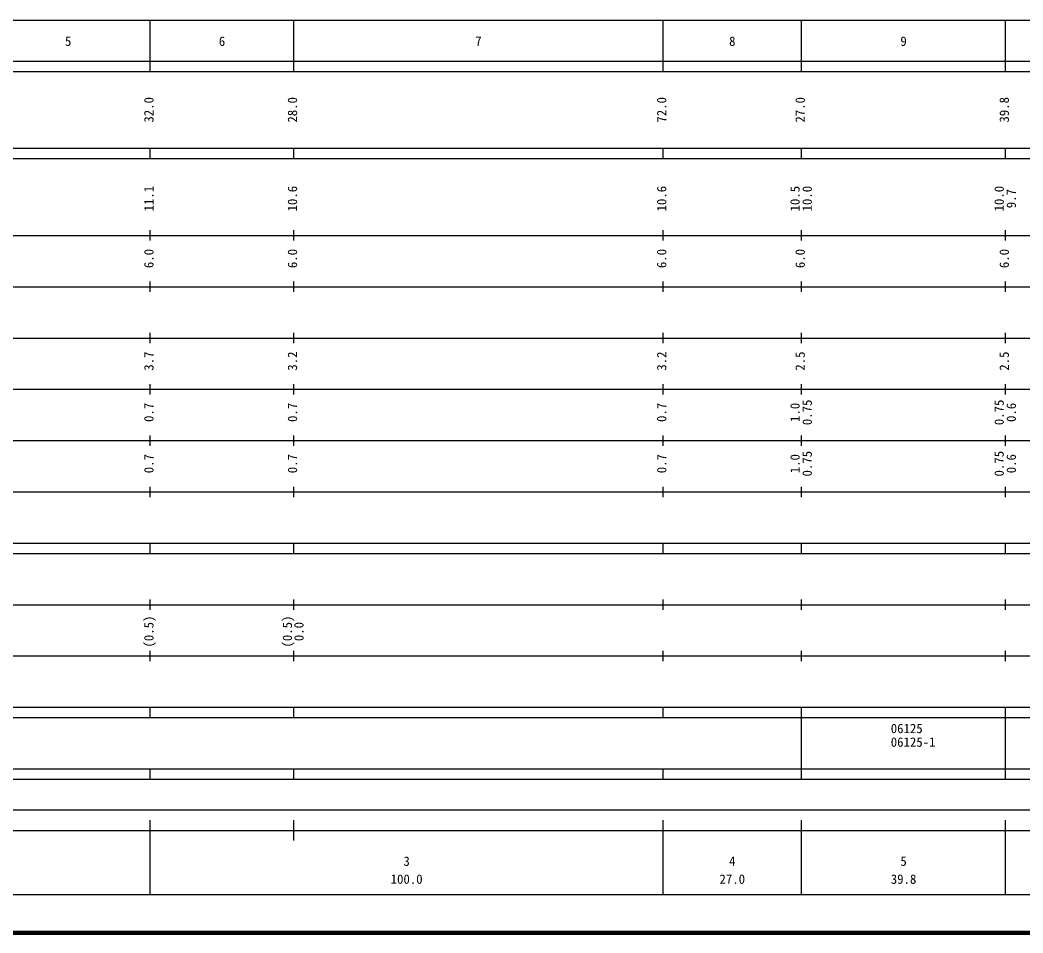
# Model space of a CAD drawing. Units: millimetres on the paper, enlarged 1000 times. Extents: x 40000 to 680000, y 20000 to 380000.
# Drawn here: x 242619 to 438180, y 20000 to 198000 of the extents above; entities that cross this region are included whole.
import ezdxf
from ezdxf.enums import TextEntityAlignment as Align

# ---------------------------------------------------------------- set-up
doc = ezdxf.new("R2010")
doc.units = ezdxf.units.MM
doc.header["$LTSCALE"] = 1000
doc.layers.add('M-TTL', color=2, linetype='Continuous', lineweight=140)
doc.layers.add('M-TTL-BAND', color=7, linetype='Continuous', lineweight=25)
doc.styles.add('ＭＳ ゴシック', font='')
doc.styles.get('ＭＳ ゴシック').set_extended_font_data('MS Gothic')

msp = doc.modelspace()

# ---------------------------------------------------------------- linework, layer by layer
at = {"layer": 'M-TTL'}
msp.add_line((40000, 20000), (680000, 20000), dxfattribs=at)
at = {"layer": 'M-TTL-BAND'}
for p, q in [((68000, 198000), (579000, 198000)), ((268000, 188000), (268000, 198000)), ((296000, 188000), (296000, 198000)), ((368000, 188000), (368000, 198000)), ((395000, 188000), (395000, 198000)), ((434800, 188000), (434800, 198000)), ((40000, 190000), (579000, 190000)), ((40000, 188000), (579000, 188000)), ((40000, 173000), (579000, 173000)), ((268000, 171000), (268000, 173000)), ((296000, 171000), (296000, 173000)), ((368000, 171000), (368000, 173000)), ((395000, 171000), (395000, 173000)), ((434800, 171000), (434800, 173000)), ((40000, 171000), (579000, 171000)), ((268000, 155000), (268000, 157000)), ((296000, 155000), (296000, 157000)), ((368000, 155000), (368000, 157000)), ((395000, 155000), (395000, 157000)), ((434800, 155000), (434800, 157000)), ((40000, 156000), (579000, 156000)), ((268000, 145000), (268000, 147000)), ((296000, 145000), (296000, 147000)), ((368000, 145000), (368000, 147000)), ((395000, 145000), (395000, 147000)), ((434800, 145000), (434800, 147000)), ((46000, 146000), (579000, 146000)), ((268000, 135000), (268000, 137000)), ((296000, 135000), (296000, 137000)), ((368000, 135000), (368000, 137000)), ((395000, 135000), (395000, 137000)), ((434800, 135000), (434800, 137000)), ((52000, 136000), (579000, 136000)), ((46000, 126000), (579000, 126000)), ((268000, 125000), (268000, 127000)), ((296000, 125000), (296000, 127000)), ((368000, 125000), (368000, 127000)), ((395000, 125000), (395000, 127000)), ((434800, 125000), (434800, 127000)), ((52000, 116000), (579000, 116000)), ((268000, 115000), (268000, 117000)), ((296000, 115000), (296000, 117000)), ((368000, 115000), (368000, 117000)), ((395000, 115000), (395000, 117000)), ((434800, 115000), (434800, 117000)), ((46000, 106000), (579000, 106000)), ((268000, 105000), (268000, 107000)), ((296000, 105000), (296000, 107000)), ((368000, 105000), (368000, 107000)), ((395000, 105000), (395000, 107000)), ((434800, 105000), (434800, 107000)), ((40000, 96000), (579000, 96000)), ((268000, 94000), (268000, 96000)), ((296000, 94000), (296000, 96000)), ((368000, 94000), (368000, 96000)), ((395000, 94000), (395000, 96000)), ((434800, 94000), (434800, 96000)), ((40000, 94000), (579000, 94000)), ((268000, 83000), (268000, 85000)), ((296000, 83000), (296000, 85000)), ((368000, 83000), (368000, 85000)), ((395000, 83000), (395000, 85000)), ((434800, 83000), (434800, 85000)), ((49000, 84000), (579000, 84000)), ((268000, 73000), (268000, 75000)), ((296000, 73000), (296000, 75000)), ((368000, 73000), (368000, 75000)), ((395000, 73000), (395000, 75000)), ((434800, 73000), (434800, 75000)), ((40000, 74000), (579000, 74000)), ((40000, 64000), (579000, 64000)), ((268000, 62000), (268000, 64000)), ((296000, 62000), (296000, 64000)), ((368000, 62000), (368000, 64000)), ((395000, 62000), (395000, 64000)), ((434800, 62000), (434800, 64000)), ((40000, 62000), (579000, 62000)), ((395000, 52000), (395000, 62000)), ((434800, 52000), (434800, 62000)), ((40000, 52000), (579000, 52000)), ((268000, 50000), (268000, 52000)), ((296000, 50000), (296000, 52000)), ((368000, 50000), (368000, 52000)), ((395000, 50000), (395000, 52000)), ((434800, 50000), (434800, 52000)), ((40000, 50000), (579000, 50000)), ((71000, 44000), (565000, 44000)), ((268000, 27500), (268000, 42000)), ((296000, 38000), (296000, 42000)), ((368000, 27500), (368000, 42000)), ((395000, 27500), (395000, 42000)), ((434800, 27500), (434800, 42000)), ((40000, 40000), (579000, 40000)), ((68000, 27500), (579000, 27500))]:
    msp.add_line(p, q, dxfattribs=at)

# ---------------------------------------------------------------- texts
at = {"layer": 'M-TTL-BAND', "style": 'ＭＳ ゴシック'}
for s, p in [('5', (252000, 192405)), ('6', (282000, 192405)), ('7', (332000, 192405)), ('8', (381500, 192405)), ('9', (414900, 192405)), ('3', (318000, 32523)), ('4', (381500, 32523)), ('5', (414900, 32523)), ('100.0', (318000, 29033)), ('27.0', (381500, 29033)), ('39.8', (414900, 29033))]:
    msp.add_text(s, height=1833, dxfattribs=at).set_placement(p, align=Align.BOTTOM_CENTER)
for s, p in [('32.0', (269193, 180500)), ('28.0', (297193, 180500)), ('72.0', (369193, 180500)), ('27.0', (396193, 180500)), ('39.8', (435993, 180500)), ('11.1', (269193, 163174)), ('10.6', (297193, 163174)), ('10.6', (369193, 163174)), ('10.5', (395193, 163174)), ('10.0', (397563, 163174)), ('10.0', (434993, 163174)), ('9.7', (437363, 163174)), ('6.0', (269193, 151500)), ('6.0', (297193, 151500)), ('6.0', (369193, 151500)), ('6.0', (396193, 151500)), ('6.0', (435993, 151500)), ('3.7', (269193, 131500)), ('3.2', (297193, 131500)), ('3.2', (369193, 131500)), ('2.5', (396193, 131500)), ('2.5', (435993, 131500)), ('0.7', (269193, 121500)), ('0.7', (297193, 121500)), ('0.7', (369193, 121500)), ('1.0', (395193, 121500)), ('0.75', (397563, 121500)), ('0.75', (434993, 121500)), ('0.6', (437363, 121500)), ('0.75', (397563, 111500)), ('0.75', (434993, 111500)), ('0.7', (269193, 111500)), ('0.7', (297193, 111500)), ('0.7', (369193, 111500)), ('1.0', (395193, 111500)), ('0.6', (437363, 111500)), ('(0.5)', (269193, 78764)), ('(0.5)', (296193, 78764)), ('0.0', (298459, 78764))]:
    msp.add_text(s, height=1833, rotation=90, dxfattribs=at).set_placement(p, align=Align.BOTTOM_CENTER)
for s, p in [('06125', (412400, 58405)), ('06125-1', (412400, 55750))]:
    msp.add_text(s, height=1833, dxfattribs=at).set_placement(p, align=Align.BOTTOM_LEFT)

doc.saveas('drawing.dxf')
